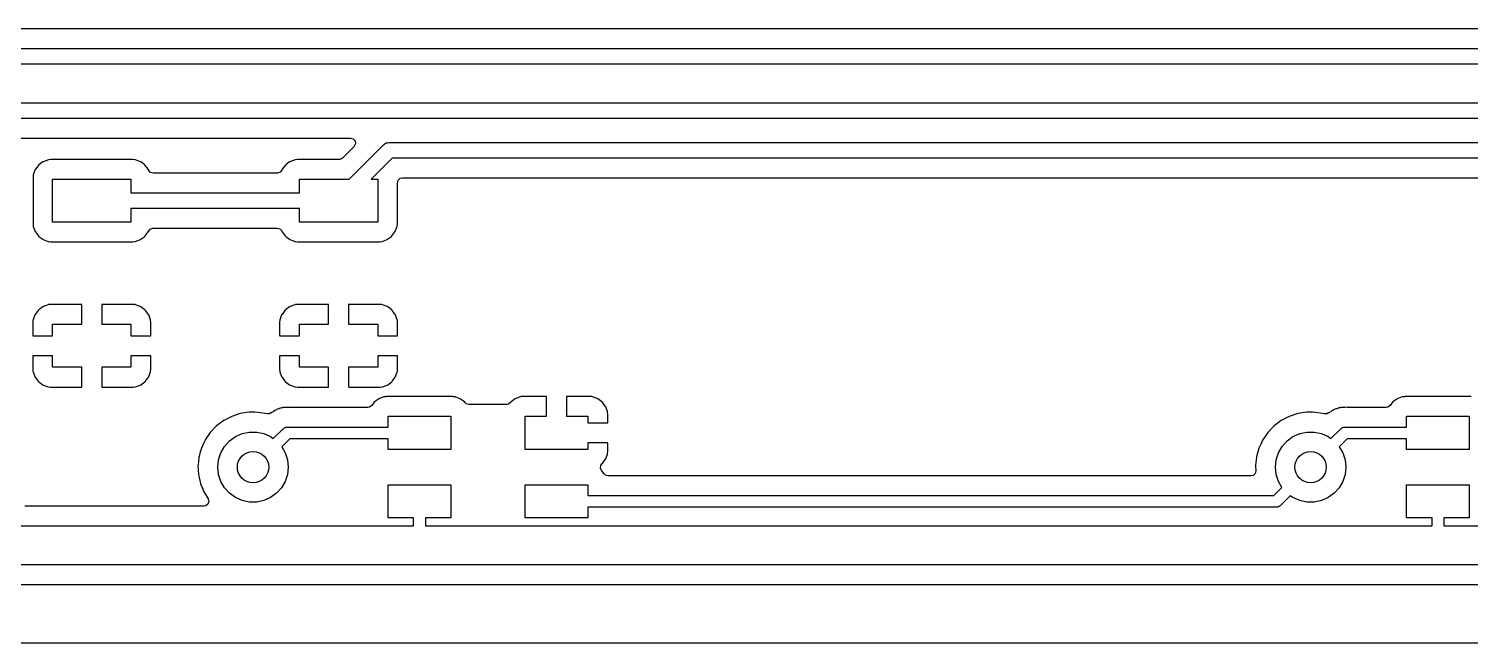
# Model space of a CAD drawing. Extents: x 1.24 to 7.5, y -5.89 to -4.14.
# Drawn here: x 3.397 to 4.845, y -5.886 to -5.268 of the extents above; entities that cross this region are included whole.
import ezdxf

# ---------------------------------------------------------------- set-up
doc = ezdxf.new("R2010")
doc.units = 0
doc.header["$MEASUREMENT"] = 0
doc.layers.add('BLACK', color=7, linetype='CONTINUOUS')

msp = doc.modelspace()

# ---------------------------------------------------------------- linework, layer by layer
at = {"layer": 'BLACK', "linetype": 'CONTINUOUS'}
for p, q in [((5.73796, -5.2677), (2.96497, -5.2677)), ((2.95476, -5.2874), (5.83036, -5.2874)), ((5.83362, -5.30315), (2.95148, -5.30315)), ((2.02697, -5.34213), (5.90926, -5.34213)), ((5.91252, -5.35787), (2.03023, -5.35787)), ((2.04045, -5.37758), (3.72007, -5.37758)), ((3.72357, -5.38605), (3.71188, -5.39774)), ((3.71859, -5.4189), (3.75306, -5.38442)), ((3.72007, -5.37758), (3.72275, -5.37837)), ((3.72275, -5.37837), (3.72458, -5.38048)), ((3.72381, -5.38579), (3.72357, -5.38605)), ((3.72498, -5.38325), (3.72381, -5.38579)), ((3.72458, -5.38048), (3.72498, -5.38325)), ((3.75306, -5.38442), (3.75418, -5.38372)), ((3.75418, -5.38372), (3.75521, -5.3829)), ((3.75521, -5.3829), (3.75565, -5.3828)), ((3.75565, -5.3828), (3.75603, -5.38256)), ((3.75603, -5.38256), (3.75734, -5.38242)), ((3.75734, -5.38242), (3.75862, -5.38213)), ((3.75862, -5.38213), (5.92926, -5.38213)), ((3.41083, -5.40165), (3.40688, -5.40461)), ((3.41111, -5.40144), (3.41083, -5.40165)), ((3.41083, -5.40165), (3.41083, -5.40165)), ((3.41639, -5.39945), (3.41111, -5.40144)), ((3.4167, -5.39942), (3.41639, -5.39945)), ((3.41867, -5.39921), (3.4167, -5.39942)), ((3.4167, -5.39942), (3.4167, -5.39942)), ((3.4188, -5.39919), (3.41867, -5.39921)), ((3.41867, -5.39921), (3.41867, -5.39921)), ((3.46005, -5.39919), (3.4188, -5.39919)), ((3.50127, -5.39919), (3.46005, -5.39919)), ((3.50141, -5.39921), (3.50127, -5.39919)), ((3.50338, -5.39942), (3.50141, -5.39921)), ((3.50141, -5.39921), (3.50141, -5.39921)), ((3.50368, -5.39945), (3.50338, -5.39942)), ((3.50338, -5.39942), (3.50338, -5.39942)), ((3.50398, -5.39956), (3.50368, -5.39945)), ((3.50545, -5.40012), (3.50398, -5.39956)), ((3.50398, -5.39956), (3.50398, -5.39956)), ((3.50897, -5.40144), (3.50545, -5.40012)), ((3.50925, -5.40165), (3.50897, -5.40144)), ((3.5132, -5.40461), (3.50925, -5.40165)), ((3.50925, -5.40165), (3.50925, -5.40165)), ((3.65886, -5.40165), (3.65491, -5.40461)), ((3.65914, -5.40144), (3.65886, -5.40165)), ((3.65886, -5.40165), (3.65886, -5.40165)), ((3.66443, -5.39945), (3.65914, -5.40144)), ((3.66474, -5.39942), (3.66443, -5.39945)), ((3.6667, -5.39921), (3.66474, -5.39942)), ((3.66474, -5.39942), (3.66474, -5.39942)), ((3.66684, -5.39919), (3.6667, -5.39921)), ((3.6667, -5.39921), (3.6667, -5.39921)), ((3.66951, -5.39919), (3.66684, -5.39919)), ((3.70837, -5.39919), (3.66951, -5.39919)), ((3.70943, -5.39908), (3.70837, -5.39919)), ((3.71188, -5.39774), (3.70943, -5.39908)), ((3.76188, -5.39787), (3.74086, -5.4189)), ((5.93252, -5.39787), (3.76188, -5.39787)), ((3.40123, -5.41462), (3.40096, -5.41703)), ((3.40096, -5.41703), (3.40096, -5.46407)), ((3.40321, -5.40934), (3.40123, -5.41462)), ((3.40342, -5.40905), (3.40321, -5.40934)), ((3.40638, -5.4051), (3.40342, -5.40905)), ((3.40342, -5.40905), (3.40342, -5.40905)), ((3.40659, -5.40482), (3.40638, -5.4051)), ((3.40688, -5.40461), (3.40659, -5.40482)), ((3.51349, -5.40482), (3.5132, -5.40461)), ((3.5137, -5.4051), (3.51349, -5.40482)), ((3.51666, -5.40905), (3.5137, -5.4051)), ((3.51687, -5.40934), (3.51666, -5.40905)), ((3.51666, -5.40905), (3.51666, -5.40905)), ((3.51703, -5.40975), (3.51687, -5.40934)), ((3.51716, -5.41007), (3.51703, -5.40975)), ((3.51899, -5.41218), (3.51716, -5.41007)), ((3.52167, -5.41297), (3.51899, -5.41218)), ((3.64644, -5.41297), (3.52167, -5.41297)), ((3.64678, -5.41296), (3.64644, -5.41297)), ((3.6494, -5.41199), (3.64678, -5.41296)), ((3.65092, -5.40997), (3.6494, -5.41199)), ((3.65095, -5.40998), (3.65092, -5.40997)), ((3.65103, -5.40982), (3.65095, -5.40998)), ((3.65108, -5.40975), (3.65103, -5.40982)), ((3.65124, -5.40934), (3.65108, -5.40975)), ((3.65145, -5.40905), (3.65124, -5.40934)), ((3.65441, -5.4051), (3.65145, -5.40905)), ((3.65145, -5.40905), (3.65145, -5.40905)), ((3.65462, -5.40482), (3.65441, -5.4051)), ((3.65491, -5.40461), (3.65462, -5.40482)), ((3.76793, -5.41986), (3.77005, -5.41803)), ((3.77005, -5.41803), (3.77211, -5.41758)), ((3.77211, -5.41758), (4.97081, -5.41758)), ((3.42067, -5.4622), (3.42067, -5.4189)), ((3.42067, -5.4189), (3.49941, -5.4189)), ((3.49941, -5.4189), (3.49941, -5.43268)), ((3.6687, -5.43268), (3.6687, -5.4189)), ((3.6687, -5.4189), (3.71859, -5.4189)), ((3.74086, -5.4189), (3.74744, -5.4189)), ((3.74744, -5.4189), (3.74744, -5.4622)), ((3.76715, -5.42254), (3.76793, -5.41986)), ((3.76715, -5.46407), (3.76715, -5.42254)), ((3.49941, -5.43268), (3.6687, -5.43268)), ((3.6687, -5.44843), (3.49941, -5.44843)), ((3.49941, -5.44843), (3.49941, -5.4622)), ((3.6687, -5.4622), (3.6687, -5.44843)), ((3.40096, -5.46407), (3.40098, -5.4642)), ((3.40098, -5.4642), (3.40098, -5.4642)), ((3.40098, -5.4642), (3.40119, -5.46615)), ((3.40119, -5.46615), (3.40123, -5.46648)), ((3.40123, -5.46648), (3.40321, -5.47176)), ((3.40321, -5.47176), (3.40342, -5.47205)), ((3.40342, -5.47205), (3.40342, -5.47205)), ((3.40342, -5.47205), (3.40638, -5.476)), ((3.40638, -5.476), (3.40659, -5.47628)), ((3.49941, -5.4622), (3.42067, -5.4622)), ((3.51349, -5.47628), (3.5137, -5.476)), ((3.5137, -5.476), (3.51666, -5.47205)), ((3.51666, -5.47205), (3.51687, -5.47176)), ((3.51666, -5.47205), (3.51666, -5.47205)), ((3.51687, -5.47176), (3.51703, -5.47135)), ((3.51703, -5.47135), (3.51708, -5.47128)), ((3.51708, -5.47128), (3.51716, -5.47112)), ((3.51716, -5.47112), (3.51719, -5.47114)), ((3.51719, -5.47114), (3.51871, -5.46911)), ((3.51871, -5.46911), (3.52133, -5.46814)), ((3.52133, -5.46814), (3.52167, -5.46813)), ((3.52167, -5.46813), (3.64644, -5.46813)), ((3.64644, -5.46813), (3.64912, -5.46892)), ((3.64912, -5.46892), (3.65095, -5.47103)), ((3.65095, -5.47103), (3.65108, -5.47135)), ((3.65108, -5.47135), (3.65124, -5.47176)), ((3.65124, -5.47176), (3.65145, -5.47205)), ((3.65145, -5.47205), (3.65145, -5.47205)), ((3.65145, -5.47205), (3.65441, -5.476)), ((3.65441, -5.476), (3.65462, -5.47628)), ((3.74744, -5.4622), (3.6687, -5.4622)), ((3.76152, -5.47628), (3.76173, -5.476)), ((3.76173, -5.476), (3.76469, -5.47205)), ((3.76469, -5.47205), (3.7649, -5.47176)), ((3.76469, -5.47205), (3.76469, -5.47205)), ((3.7649, -5.47176), (3.76671, -5.46695)), ((3.76671, -5.46695), (3.76677, -5.46677)), ((3.76677, -5.46677), (3.76688, -5.46648)), ((3.76677, -5.46677), (3.76677, -5.46677)), ((3.76688, -5.46648), (3.76692, -5.46615)), ((3.76692, -5.46615), (3.76713, -5.4642)), ((3.76713, -5.4642), (3.76715, -5.46407)), ((3.76713, -5.4642), (3.76713, -5.4642)), ((3.40659, -5.47628), (3.40688, -5.47649)), ((3.40688, -5.47649), (3.41083, -5.47945)), ((3.41083, -5.47945), (3.41083, -5.47945)), ((3.41083, -5.47945), (3.41111, -5.47967)), ((3.41111, -5.47967), (3.41463, -5.48099)), ((3.41463, -5.48099), (3.4161, -5.48154)), ((3.4161, -5.48154), (3.4161, -5.48154)), ((3.4161, -5.48154), (3.41639, -5.48165)), ((3.41639, -5.48165), (3.4167, -5.48168)), ((3.4167, -5.48168), (3.4167, -5.48168)), ((3.4167, -5.48168), (3.41867, -5.48189)), ((3.41867, -5.48189), (3.4188, -5.48191)), ((3.4188, -5.48191), (3.46003, -5.48191)), ((3.46003, -5.48191), (3.50127, -5.48191)), ((3.50127, -5.48191), (3.50141, -5.48189)), ((3.50141, -5.48189), (3.50337, -5.48168)), ((3.50141, -5.48189), (3.50141, -5.48189)), ((3.50337, -5.48168), (3.50338, -5.48168)), ((3.50338, -5.48168), (3.50368, -5.48165)), ((3.50368, -5.48165), (3.50897, -5.47967)), ((3.50897, -5.47967), (3.50925, -5.47945)), ((3.50925, -5.47945), (3.5132, -5.47649)), ((3.50925, -5.47945), (3.50925, -5.47945)), ((3.5132, -5.47649), (3.51349, -5.47628)), ((3.65462, -5.47628), (3.65491, -5.47649)), ((3.65491, -5.47649), (3.65886, -5.47945)), ((3.65886, -5.47945), (3.65886, -5.47945)), ((3.65886, -5.47945), (3.65914, -5.47967)), ((3.65914, -5.47967), (3.66266, -5.48099)), ((3.66266, -5.48099), (3.66413, -5.48154)), ((3.66413, -5.48154), (3.66413, -5.48154)), ((3.66413, -5.48154), (3.66443, -5.48165)), ((3.66443, -5.48165), (3.66474, -5.48168)), ((3.66474, -5.48168), (3.66474, -5.48168)), ((3.66474, -5.48168), (3.6667, -5.48189)), ((3.6667, -5.48189), (3.66684, -5.48191)), ((3.66684, -5.48191), (3.70806, -5.48191)), ((3.70806, -5.48191), (3.74931, -5.48191)), ((3.74931, -5.48191), (3.74944, -5.48189)), ((3.74944, -5.48189), (3.75141, -5.48168)), ((3.74944, -5.48189), (3.74944, -5.48189)), ((3.75141, -5.48168), (3.75172, -5.48165)), ((3.75141, -5.48168), (3.75141, -5.48168)), ((3.75172, -5.48165), (3.757, -5.47967)), ((3.757, -5.47967), (3.75728, -5.47945)), ((3.75728, -5.47945), (3.76123, -5.47649)), ((3.75728, -5.47945), (3.75728, -5.47945)), ((3.76123, -5.47649), (3.76152, -5.47628)), ((3.41068, -5.54745), (3.40666, -5.55046)), ((3.4113, -5.54711), (3.41068, -5.54745)), ((3.41604, -5.54534), (3.4113, -5.54711)), ((3.41664, -5.54519), (3.41604, -5.54534)), ((3.41864, -5.54498), (3.41664, -5.54519)), ((3.41891, -5.54496), (3.41864, -5.54498)), ((3.44951, -5.54496), (3.41891, -5.54496)), ((3.44981, -5.54503), (3.44951, -5.54496)), ((3.44986, -5.54507), (3.44981, -5.54503)), ((3.45004, -5.54567), (3.44986, -5.54507)), ((3.45004, -5.56496), (3.45004, -5.54567)), ((3.47011, -5.54519), (3.47004, -5.54549)), ((3.47004, -5.54549), (3.47004, -5.56496)), ((3.47015, -5.54514), (3.47011, -5.54519)), ((3.47075, -5.54496), (3.47015, -5.54514)), ((3.50117, -5.54496), (3.47075, -5.54496)), ((3.50144, -5.54498), (3.50117, -5.54496)), ((3.50344, -5.54519), (3.50144, -5.54498)), ((3.50404, -5.54534), (3.50344, -5.54519)), ((3.50878, -5.54711), (3.50404, -5.54534)), ((3.5094, -5.54745), (3.50878, -5.54711)), ((3.51341, -5.55046), (3.5094, -5.54745)), ((3.65871, -5.54745), (3.6547, -5.55046)), ((3.65933, -5.54711), (3.65871, -5.54745)), ((3.66407, -5.54534), (3.65933, -5.54711)), ((3.66467, -5.54519), (3.66407, -5.54534)), ((3.66667, -5.54498), (3.66467, -5.54519)), ((3.66694, -5.54496), (3.66667, -5.54498)), ((3.69754, -5.54496), (3.66694, -5.54496)), ((3.69784, -5.54503), (3.69754, -5.54496)), ((3.69789, -5.54507), (3.69784, -5.54503)), ((3.69807, -5.54567), (3.69789, -5.54507)), ((3.69807, -5.56496), (3.69807, -5.54567)), ((3.71814, -5.54519), (3.71807, -5.54549)), ((3.71807, -5.54549), (3.71807, -5.56496)), ((3.71818, -5.54514), (3.71814, -5.54519)), ((3.71878, -5.54496), (3.71818, -5.54514)), ((3.7492, -5.54496), (3.71878, -5.54496)), ((3.74947, -5.54498), (3.7492, -5.54496)), ((3.75147, -5.54519), (3.74947, -5.54498)), ((3.75207, -5.54534), (3.75147, -5.54519)), ((3.75681, -5.54711), (3.75207, -5.54534)), ((3.75743, -5.54745), (3.75681, -5.54711)), ((3.76145, -5.55046), (3.75743, -5.54745)), ((3.40068, -5.56293), (3.40067, -5.5632)), ((3.4009, -5.56093), (3.40068, -5.56293)), ((3.40104, -5.56033), (3.4009, -5.56093)), ((3.40282, -5.55559), (3.40104, -5.56033)), ((3.40316, -5.55497), (3.40282, -5.55559)), ((3.40617, -5.55096), (3.40316, -5.55497)), ((3.40666, -5.55046), (3.40617, -5.55096)), ((3.51391, -5.55096), (3.51341, -5.55046)), ((3.51692, -5.55497), (3.51391, -5.55096)), ((3.51726, -5.55559), (3.51692, -5.55497)), ((3.51903, -5.56033), (3.51726, -5.55559)), ((3.51918, -5.56093), (3.51903, -5.56033)), ((3.51939, -5.56293), (3.51918, -5.56093)), ((3.51941, -5.5632), (3.51939, -5.56293)), ((3.64872, -5.56293), (3.6487, -5.5632)), ((3.64893, -5.56093), (3.64872, -5.56293)), ((3.64908, -5.56033), (3.64893, -5.56093)), ((3.65085, -5.55559), (3.64908, -5.56033)), ((3.65119, -5.55497), (3.65085, -5.55559)), ((3.6542, -5.55096), (3.65119, -5.55497)), ((3.6547, -5.55046), (3.6542, -5.55096)), ((3.76194, -5.55096), (3.76145, -5.55046)), ((3.76495, -5.55497), (3.76194, -5.55096)), ((3.76529, -5.55559), (3.76495, -5.55497)), ((3.76707, -5.56033), (3.76529, -5.55559)), ((3.76721, -5.56093), (3.76707, -5.56033)), ((3.76743, -5.56293), (3.76721, -5.56093)), ((3.76744, -5.5632), (3.76743, -5.56293)), ((3.40067, -5.5632), (3.40067, -5.5759)), ((3.40067, -5.5759), (3.40085, -5.5765)), ((3.40085, -5.5765), (3.4009, -5.57655)), ((3.4009, -5.57655), (3.4012, -5.57661)), ((3.4012, -5.57661), (3.42067, -5.57661)), ((3.42067, -5.57661), (3.42067, -5.56496)), ((3.42067, -5.56496), (3.45004, -5.56496)), ((3.47004, -5.56496), (3.49941, -5.56496)), ((3.49941, -5.56496), (3.49941, -5.57661)), ((3.49941, -5.57661), (3.5187, -5.57661)), ((3.5187, -5.57661), (3.5193, -5.57644)), ((3.5193, -5.57644), (3.51934, -5.57638)), ((3.51934, -5.57638), (3.51941, -5.57608)), ((3.51941, -5.57608), (3.51941, -5.5632)), ((3.6487, -5.5632), (3.6487, -5.5759)), ((3.6487, -5.5759), (3.64888, -5.5765)), ((3.64888, -5.5765), (3.64893, -5.57655)), ((3.64893, -5.57655), (3.64923, -5.57661)), ((3.64923, -5.57661), (3.6687, -5.57661)), ((3.6687, -5.57661), (3.6687, -5.56496)), ((3.6687, -5.56496), (3.69807, -5.56496)), ((3.71807, -5.56496), (3.74744, -5.56496)), ((3.74744, -5.56496), (3.74744, -5.57661)), ((3.74744, -5.57661), (3.76673, -5.57661)), ((3.76673, -5.57661), (3.76733, -5.57644)), ((3.76733, -5.57644), (3.76738, -5.57638)), ((3.76738, -5.57638), (3.76744, -5.57608)), ((3.76744, -5.57608), (3.76744, -5.5632)), ((3.40074, -5.59685), (3.40067, -5.59715)), ((3.40067, -5.59715), (3.40067, -5.61003)), ((3.40078, -5.59679), (3.40074, -5.59685)), ((3.40138, -5.59661), (3.40078, -5.59679)), ((3.42067, -5.59661), (3.40138, -5.59661)), ((3.42067, -5.60827), (3.42067, -5.59661)), ((3.51888, -5.59661), (3.49941, -5.59661)), ((3.49941, -5.59661), (3.49941, -5.60827)), ((3.51918, -5.59668), (3.51888, -5.59661)), ((3.51923, -5.59673), (3.51918, -5.59668)), ((3.51941, -5.59733), (3.51923, -5.59673)), ((3.51941, -5.61003), (3.51941, -5.59733)), ((3.64877, -5.59685), (3.6487, -5.59715)), ((3.6487, -5.59715), (3.6487, -5.61003)), ((3.64881, -5.59679), (3.64877, -5.59685)), ((3.64941, -5.59661), (3.64881, -5.59679)), ((3.6687, -5.59661), (3.64941, -5.59661)), ((3.6687, -5.60827), (3.6687, -5.59661)), ((3.76691, -5.59661), (3.74744, -5.59661)), ((3.74744, -5.59661), (3.74744, -5.60827)), ((3.76721, -5.59668), (3.76691, -5.59661)), ((3.76726, -5.59673), (3.76721, -5.59668)), ((3.76744, -5.59733), (3.76726, -5.59673)), ((3.76744, -5.61003), (3.76744, -5.59733)), ((3.40067, -5.61003), (3.40068, -5.61029)), ((3.40068, -5.61029), (3.4009, -5.6123)), ((3.4009, -5.6123), (3.40104, -5.6129)), ((3.40104, -5.6129), (3.40282, -5.61764)), ((3.40282, -5.61764), (3.40316, -5.61825)), ((3.40316, -5.61825), (3.40617, -5.62227)), ((3.45004, -5.60827), (3.42067, -5.60827)), ((3.45004, -5.62773), (3.45004, -5.60827)), ((3.49941, -5.60827), (3.47004, -5.60827)), ((3.47004, -5.60827), (3.47004, -5.62755)), ((3.51391, -5.62227), (3.51692, -5.61825)), ((3.51692, -5.61825), (3.51726, -5.61764)), ((3.51726, -5.61764), (3.51903, -5.6129)), ((3.51903, -5.6129), (3.51918, -5.6123)), ((3.51918, -5.6123), (3.51939, -5.61029)), ((3.51939, -5.61029), (3.51941, -5.61003)), ((3.6487, -5.61003), (3.64872, -5.61029)), ((3.64872, -5.61029), (3.64893, -5.6123)), ((3.64893, -5.6123), (3.64908, -5.6129)), ((3.64908, -5.6129), (3.65085, -5.61764)), ((3.65085, -5.61764), (3.65119, -5.61825)), ((3.65119, -5.61825), (3.6542, -5.62227)), ((3.69807, -5.60827), (3.6687, -5.60827)), ((3.69807, -5.62773), (3.69807, -5.60827)), ((3.74744, -5.60827), (3.71807, -5.60827)), ((3.71807, -5.60827), (3.71807, -5.62755)), ((3.76194, -5.62227), (3.76495, -5.61825)), ((3.76495, -5.61825), (3.76529, -5.61764)), ((3.76529, -5.61764), (3.76707, -5.6129)), ((3.76707, -5.6129), (3.76721, -5.6123)), ((3.76721, -5.6123), (3.76743, -5.61029)), ((3.76743, -5.61029), (3.76744, -5.61003)), ((3.40617, -5.62227), (3.40666, -5.62277)), ((3.40666, -5.62277), (3.41068, -5.62578)), ((3.41068, -5.62578), (3.4113, -5.62612)), ((3.4113, -5.62612), (3.41604, -5.62789)), ((3.41604, -5.62789), (3.41664, -5.62804)), ((3.41664, -5.62804), (3.41864, -5.62825)), ((3.41864, -5.62825), (3.41891, -5.62827)), ((3.41891, -5.62827), (3.44933, -5.62827)), ((3.44933, -5.62827), (3.44993, -5.62809)), ((3.44993, -5.62809), (3.44997, -5.62804)), ((3.44997, -5.62804), (3.45004, -5.62773)), ((3.47004, -5.62755), (3.47022, -5.62815)), ((3.47022, -5.62815), (3.47027, -5.6282)), ((3.47027, -5.6282), (3.47057, -5.62827)), ((3.47057, -5.62827), (3.50117, -5.62827)), ((3.50117, -5.62827), (3.50144, -5.62825)), ((3.50144, -5.62825), (3.50344, -5.62804)), ((3.50344, -5.62804), (3.50404, -5.62789)), ((3.50404, -5.62789), (3.50878, -5.62612)), ((3.50878, -5.62612), (3.5094, -5.62578)), ((3.5094, -5.62578), (3.51341, -5.62277)), ((3.51341, -5.62277), (3.51391, -5.62227)), ((3.6542, -5.62227), (3.6547, -5.62277)), ((3.6547, -5.62277), (3.65871, -5.62578)), ((3.65871, -5.62578), (3.65933, -5.62612)), ((3.65933, -5.62612), (3.66407, -5.62789)), ((3.66407, -5.62789), (3.66467, -5.62804)), ((3.66467, -5.62804), (3.66667, -5.62825)), ((3.66667, -5.62825), (3.66694, -5.62827)), ((3.66694, -5.62827), (3.69736, -5.62827)), ((3.69736, -5.62827), (3.69796, -5.62809)), ((3.69796, -5.62809), (3.69801, -5.62804)), ((3.69801, -5.62804), (3.69807, -5.62773)), ((3.71807, -5.62755), (3.71825, -5.62815)), ((3.71825, -5.62815), (3.7183, -5.6282)), ((3.7183, -5.6282), (3.7186, -5.62827)), ((3.7186, -5.62827), (3.7492, -5.62827)), ((3.7492, -5.62827), (3.74947, -5.62825)), ((3.74947, -5.62825), (3.75147, -5.62804)), ((3.75147, -5.62804), (3.75207, -5.62789)), ((3.75207, -5.62789), (3.75681, -5.62612)), ((3.75681, -5.62612), (3.75743, -5.62578)), ((3.75743, -5.62578), (3.76145, -5.62277)), ((3.76145, -5.62277), (3.76194, -5.62227)), ((3.64841, -5.64987), (3.64797, -5.65002)), ((3.64938, -5.64949), (3.64841, -5.64987)), ((3.64841, -5.64987), (3.64841, -5.64987)), ((3.64979, -5.64932), (3.64938, -5.64949)), ((3.65008, -5.64921), (3.64979, -5.64932)), ((3.64979, -5.64932), (3.64979, -5.64932)), ((3.6509, -5.64911), (3.65008, -5.64921)), ((3.65166, -5.64895), (3.6509, -5.64911)), ((3.65216, -5.6488), (3.65166, -5.64895)), ((3.65246, -5.64872), (3.65216, -5.6488)), ((3.65216, -5.6488), (3.65216, -5.6488)), ((3.65425, -5.64866), (3.65246, -5.64872)), ((3.65472, -5.64862), (3.65425, -5.64866)), ((3.65488, -5.6486), (3.65472, -5.64862)), ((3.65602, -5.6486), (3.65488, -5.6486)), ((3.65617, -5.6486), (3.65602, -5.6486)), ((3.65861, -5.64852), (3.65617, -5.6486)), ((3.65893, -5.64851), (3.65861, -5.64852)), ((3.65923, -5.64858), (3.65893, -5.64851)), ((3.65969, -5.6486), (3.65923, -5.64858)), ((3.73742, -5.6486), (3.65969, -5.6486)), ((3.73915, -5.64829), (3.73742, -5.6486)), ((3.74139, -5.64662), (3.73915, -5.64829)), ((3.7438, -5.6434), (3.74139, -5.64662)), ((3.74508, -5.64244), (3.7438, -5.6434)), ((3.74803, -5.64023), (3.74508, -5.64244)), ((3.74831, -5.64002), (3.74803, -5.64023)), ((3.74803, -5.64023), (3.74803, -5.64023)), ((3.7536, -5.63804), (3.74831, -5.64002)), ((3.75391, -5.638), (3.7536, -5.63804)), ((3.75587, -5.63779), (3.75391, -5.638)), ((3.75391, -5.638), (3.75391, -5.638)), ((3.75588, -5.63779), (3.75587, -5.63779)), ((3.75601, -5.63778), (3.75588, -5.63779)), ((3.78937, -5.63778), (3.75601, -5.63778)), ((3.82273, -5.63778), (3.78937, -5.63778)), ((3.82287, -5.63779), (3.82273, -5.63778)), ((3.82483, -5.638), (3.82287, -5.63779)), ((3.82287, -5.63779), (3.82287, -5.63779)), ((3.82514, -5.63804), (3.82483, -5.638)), ((3.82483, -5.638), (3.82483, -5.638)), ((3.82543, -5.63815), (3.82514, -5.63804)), ((3.82691, -5.6387), (3.82543, -5.63815)), ((3.82543, -5.63815), (3.82543, -5.63815)), ((3.83043, -5.64002), (3.82691, -5.6387)), ((3.83071, -5.64023), (3.83043, -5.64002)), ((3.83366, -5.64244), (3.83071, -5.64023)), ((3.83071, -5.64023), (3.83071, -5.64023)), ((3.83494, -5.6434), (3.83366, -5.64244)), ((3.83515, -5.64369), (3.83494, -5.6434)), ((3.8354, -5.64394), (3.83515, -5.64369)), ((3.83541, -5.64393), (3.8354, -5.64394)), ((3.83644, -5.64488), (3.83541, -5.64393)), ((3.83912, -5.64567), (3.83644, -5.64488)), ((3.87704, -5.64567), (3.83912, -5.64567)), ((3.87878, -5.64536), (3.87704, -5.64567)), ((3.88101, -5.64368), (3.87878, -5.64536)), ((3.88117, -5.64348), (3.88101, -5.64368)), ((3.88166, -5.64298), (3.88117, -5.64348)), ((3.88568, -5.63997), (3.88166, -5.64298)), ((3.8863, -5.63963), (3.88568, -5.63997)), ((3.89104, -5.63786), (3.8863, -5.63963)), ((3.89164, -5.63771), (3.89104, -5.63786)), ((3.89364, -5.63749), (3.89164, -5.63771)), ((3.89391, -5.63748), (3.89364, -5.63749)), ((3.91663, -5.63748), (3.89391, -5.63748)), ((3.91693, -5.63755), (3.91663, -5.63748)), ((3.91699, -5.63759), (3.91693, -5.63755)), ((3.91717, -5.63819), (3.91699, -5.63759)), ((3.91717, -5.65748), (3.91717, -5.63819)), ((3.93723, -5.63771), (3.93717, -5.63801)), ((3.93717, -5.63801), (3.93717, -5.65748)), ((3.93728, -5.63766), (3.93723, -5.63771)), ((3.93788, -5.63748), (3.93728, -5.63766)), ((3.96042, -5.63748), (3.93788, -5.63748)), ((3.96069, -5.63749), (3.96042, -5.63748)), ((3.96269, -5.63771), (3.96069, -5.63749)), ((3.96329, -5.63786), (3.96269, -5.63771)), ((3.96803, -5.63963), (3.96329, -5.63786)), ((3.96865, -5.63997), (3.96803, -5.63963)), ((3.97267, -5.64298), (3.96865, -5.63997)), ((3.97316, -5.64348), (3.97267, -5.64298)), ((3.97617, -5.64749), (3.97316, -5.64348)), ((3.97651, -5.64811), (3.97617, -5.64749)), ((3.97829, -5.65285), (3.97651, -5.64811)), ((4.7114, -5.64987), (4.71096, -5.65002)), ((4.71278, -5.64932), (4.7114, -5.64987)), ((4.71307, -5.64921), (4.71278, -5.64932)), ((4.71278, -5.64932), (4.71278, -5.64932)), ((4.71338, -5.64917), (4.71307, -5.64921)), ((4.71375, -5.64912), (4.71338, -5.64917)), ((4.71338, -5.64917), (4.71338, -5.64917)), ((4.71389, -5.64911), (4.71375, -5.64912)), ((4.71465, -5.64895), (4.71389, -5.64911)), ((4.71545, -5.64872), (4.71465, -5.64895)), ((4.71724, -5.64866), (4.71545, -5.64872)), ((4.71771, -5.64862), (4.71724, -5.64866)), ((4.71788, -5.6486), (4.71771, -5.64862)), ((4.71901, -5.6486), (4.71788, -5.6486)), ((4.71916, -5.6486), (4.71901, -5.6486)), ((4.71975, -5.64858), (4.71916, -5.6486)), ((4.72192, -5.64851), (4.71975, -5.64858)), ((4.72222, -5.64858), (4.72192, -5.64851)), ((4.72268, -5.6486), (4.72222, -5.64858)), ((4.76104, -5.6486), (4.72268, -5.6486)), ((4.76277, -5.64829), (4.76104, -5.6486)), ((4.76501, -5.64662), (4.76277, -5.64829)), ((4.76742, -5.6434), (4.76501, -5.64662)), ((4.7687, -5.64244), (4.76742, -5.6434)), ((4.77165, -5.64023), (4.7687, -5.64244)), ((4.77194, -5.64002), (4.77165, -5.64023)), ((4.77165, -5.64023), (4.77165, -5.64023)), ((4.77722, -5.63804), (4.77194, -5.64002)), ((4.77753, -5.638), (4.77722, -5.63804)), ((4.7795, -5.63779), (4.77753, -5.638)), ((4.77753, -5.638), (4.77753, -5.638)), ((4.77963, -5.63778), (4.7795, -5.63779)), ((4.7795, -5.63779), (4.7795, -5.63779)), ((4.813, -5.63778), (4.77963, -5.63778)), ((4.84635, -5.63778), (4.813, -5.63778)), ((3.59256, -5.66184), (3.58531, -5.66729)), ((3.60061, -5.65766), (3.59256, -5.66184)), ((3.60923, -5.65484), (3.60061, -5.65766)), ((3.61819, -5.65347), (3.60923, -5.65484)), ((3.61839, -5.65347), (3.61819, -5.65347)), ((3.62385, -5.65354), (3.61839, -5.65347)), ((3.61839, -5.65347), (3.61839, -5.65347)), ((3.62725, -5.65358), (3.62385, -5.65354)), ((3.63618, -5.65517), (3.62725, -5.65358)), ((3.63619, -5.65512), (3.63618, -5.65517)), ((3.63821, -5.65516), (3.63619, -5.65512)), ((3.64012, -5.65412), (3.63821, -5.65516)), ((3.64021, -5.65423), (3.64012, -5.65412)), ((3.64045, -5.65404), (3.64021, -5.65423)), ((3.64067, -5.65382), (3.64045, -5.65404)), ((3.64094, -5.65366), (3.64067, -5.65382)), ((3.64222, -5.6529), (3.64094, -5.65366)), ((3.64094, -5.65366), (3.64094, -5.65366)), ((3.64261, -5.65265), (3.64222, -5.6529)), ((3.64406, -5.65159), (3.64261, -5.65265)), ((3.64483, -5.65129), (3.64406, -5.65159)), ((3.64553, -5.65094), (3.64483, -5.65129)), ((3.64624, -5.65052), (3.64553, -5.65094)), ((3.64797, -5.65002), (3.64624, -5.65052)), ((3.75787, -5.66831), (3.75787, -5.65748)), ((3.75787, -5.65748), (3.82087, -5.65748)), ((3.82087, -5.65748), (3.82087, -5.69094)), ((3.89567, -5.69094), (3.89567, -5.65748)), ((3.89567, -5.65748), (3.91717, -5.65748)), ((3.93717, -5.65748), (3.95866, -5.65748)), ((3.95866, -5.65748), (3.95866, -5.66421)), ((3.95866, -5.66421), (3.97795, -5.66421)), ((3.97795, -5.66421), (3.97855, -5.66404)), ((3.97843, -5.65345), (3.97829, -5.65285)), ((3.97865, -5.65545), (3.97843, -5.65345)), ((3.97855, -5.66404), (3.9786, -5.66398)), ((3.9786, -5.66398), (3.97866, -5.66368)), ((3.97866, -5.65572), (3.97865, -5.65545)), ((3.97866, -5.66368), (3.97866, -5.65572)), ((4.65556, -5.66184), (4.64831, -5.66729)), ((4.6636, -5.65766), (4.65556, -5.66184)), ((4.67222, -5.65484), (4.6636, -5.65766)), ((4.68118, -5.65347), (4.67222, -5.65484)), ((4.68138, -5.65347), (4.68118, -5.65347)), ((4.68684, -5.65354), (4.68138, -5.65347)), ((4.68138, -5.65347), (4.68138, -5.65347)), ((4.69025, -5.65358), (4.68684, -5.65354)), ((4.69917, -5.65517), (4.69025, -5.65358)), ((4.69918, -5.65512), (4.69917, -5.65517)), ((4.70121, -5.65516), (4.69918, -5.65512)), ((4.70312, -5.65412), (4.70121, -5.65516)), ((4.7032, -5.65423), (4.70312, -5.65412)), ((4.70345, -5.65404), (4.7032, -5.65423)), ((4.70367, -5.65382), (4.70345, -5.65404)), ((4.70521, -5.6529), (4.70367, -5.65382)), ((4.7056, -5.65265), (4.70521, -5.6529)), ((4.7068, -5.65178), (4.7056, -5.65265)), ((4.70705, -5.65159), (4.7068, -5.65178)), ((4.70734, -5.65148), (4.70705, -5.65159)), ((4.70782, -5.65129), (4.70734, -5.65148)), ((4.70852, -5.65094), (4.70782, -5.65129)), ((4.70897, -5.65068), (4.70852, -5.65094)), ((4.70924, -5.65052), (4.70897, -5.65068)), ((4.70897, -5.65068), (4.70897, -5.65068)), ((4.71096, -5.65002), (4.70924, -5.65052)), ((4.71096, -5.65002), (4.71096, -5.65002)), ((4.7815, -5.66831), (4.7815, -5.65748)), ((4.7815, -5.65748), (4.84449, -5.65748)), ((4.84449, -5.65748), (4.84449, -5.69094)), ((3.57905, -5.67384), (3.57394, -5.68133)), ((3.58531, -5.66729), (3.57905, -5.67384)), ((3.59834, -5.68233), (3.60433, -5.67798)), ((3.60433, -5.67798), (3.6111, -5.67496)), ((3.6111, -5.67496), (3.61834, -5.67342)), ((3.61834, -5.67342), (3.62575, -5.67342)), ((3.62575, -5.67342), (3.633, -5.67496)), ((3.633, -5.67496), (3.63976, -5.67798)), ((3.63976, -5.67798), (3.64244, -5.67992)), ((3.64244, -5.67992), (3.65232, -5.67004)), ((3.65232, -5.67004), (3.65299, -5.66965)), ((3.65299, -5.66965), (3.65354, -5.6691)), ((3.65354, -5.6691), (3.65429, -5.6689)), ((3.65429, -5.6689), (3.65497, -5.66851)), ((3.65497, -5.66851), (3.65575, -5.66851)), ((3.65575, -5.66851), (3.6565, -5.66831)), ((3.6565, -5.66831), (3.75787, -5.66831)), ((4.64204, -5.67384), (4.63693, -5.68133)), ((4.64831, -5.66729), (4.64204, -5.67384)), ((4.66133, -5.68233), (4.66732, -5.67798)), ((4.66732, -5.67798), (4.67409, -5.67496)), ((4.67409, -5.67496), (4.68134, -5.67342)), ((4.68134, -5.67342), (4.68874, -5.67342)), ((4.68874, -5.67342), (4.69599, -5.67496)), ((4.69599, -5.67496), (4.70276, -5.67798)), ((4.70276, -5.67798), (4.70543, -5.67992)), ((4.70543, -5.67992), (4.71531, -5.67004)), ((4.71531, -5.67004), (4.71599, -5.66965)), ((4.71599, -5.66965), (4.71654, -5.6691)), ((4.71654, -5.6691), (4.71729, -5.6689)), ((4.71729, -5.6689), (4.71796, -5.66851)), ((4.71796, -5.66851), (4.71874, -5.66851)), ((4.71874, -5.66851), (4.71949, -5.66831)), ((4.71949, -5.66831), (4.7815, -5.66831)), ((3.57012, -5.68956), (3.56872, -5.69463)), ((3.57227, -5.68493), (3.57012, -5.68956)), ((3.57386, -5.68152), (3.57227, -5.68493)), ((3.57394, -5.68133), (3.57386, -5.68152)), ((3.57386, -5.68152), (3.57386, -5.68152)), ((3.58968, -5.69425), (3.59338, -5.68783)), ((3.59338, -5.68783), (3.59834, -5.68233)), ((3.65894, -5.68012), (3.6509, -5.68816)), ((3.6509, -5.68816), (3.65442, -5.69425)), ((3.75787, -5.68012), (3.65894, -5.68012)), ((3.75787, -5.69094), (3.75787, -5.68012)), ((3.82087, -5.69094), (3.75787, -5.69094)), ((3.95866, -5.69094), (3.89567, -5.69094)), ((3.97813, -5.68421), (3.95866, -5.68421)), ((3.95866, -5.68421), (3.95866, -5.69094)), ((3.97843, -5.68428), (3.97813, -5.68421)), ((3.97849, -5.68433), (3.97843, -5.68428)), ((3.97843, -5.69497), (3.97865, -5.69297)), ((3.97866, -5.68493), (3.97849, -5.68433)), ((3.97865, -5.69297), (3.97866, -5.6927)), ((3.97866, -5.6927), (3.97866, -5.68493)), ((4.63312, -5.68956), (4.63171, -5.69463)), ((4.63527, -5.68493), (4.63312, -5.68956)), ((4.63685, -5.68152), (4.63527, -5.68493)), ((4.63693, -5.68133), (4.63685, -5.68152)), ((4.63685, -5.68152), (4.63685, -5.68152)), ((4.65267, -5.69425), (4.65637, -5.68783)), ((4.65637, -5.68783), (4.66133, -5.68233)), ((4.72193, -5.68012), (4.71389, -5.68816)), ((4.71389, -5.68816), (4.71741, -5.69425)), ((4.7815, -5.68012), (4.72193, -5.68012)), ((4.7815, -5.69094), (4.7815, -5.68012)), ((4.84449, -5.69094), (4.7815, -5.69094)), ((3.56681, -5.70667), (3.56674, -5.70731)), ((3.56674, -5.70731), (3.56675, -5.70751)), ((3.56675, -5.70751), (3.56675, -5.70751)), ((3.56675, -5.70751), (3.56696, -5.71123)), ((3.56768, -5.6985), (3.56681, -5.70667)), ((3.5677, -5.69829), (3.56768, -5.6985)), ((3.56779, -5.69798), (3.5677, -5.69829)), ((3.56872, -5.69463), (3.56779, -5.69798)), ((3.58661, -5.70866), (3.58739, -5.70129)), ((3.58739, -5.70129), (3.58968, -5.69425)), ((3.65442, -5.69425), (3.65671, -5.70129)), ((3.65671, -5.70129), (3.65748, -5.70866)), ((3.97141, -5.70993), (3.97161, -5.70714)), ((3.97161, -5.70714), (3.97275, -5.70536)), ((3.97275, -5.70536), (3.97316, -5.70495)), ((3.97316, -5.70495), (3.97617, -5.70093)), ((3.97617, -5.70093), (3.97651, -5.70032)), ((3.97651, -5.70032), (3.97829, -5.69558)), ((3.97829, -5.69558), (3.97843, -5.69497)), ((4.6298, -5.70667), (4.62973, -5.70731)), ((4.62973, -5.70731), (4.62974, -5.70751)), ((4.62974, -5.70751), (4.62974, -5.70751)), ((4.62974, -5.70751), (4.63001, -5.71225)), ((4.63067, -5.6985), (4.6298, -5.70667)), ((4.63069, -5.69829), (4.63067, -5.6985)), ((4.63078, -5.69798), (4.63069, -5.69829)), ((4.63171, -5.69463), (4.63078, -5.69798)), ((4.64961, -5.70866), (4.65038, -5.70129)), ((4.65038, -5.70129), (4.65267, -5.69425)), ((4.71741, -5.69425), (4.7197, -5.70129)), ((4.7197, -5.70129), (4.72047, -5.70866)), ((3.56696, -5.71123), (3.56726, -5.71636)), ((3.56726, -5.71636), (3.5673, -5.71656)), ((3.5673, -5.71656), (3.5673, -5.71656)), ((3.5673, -5.71656), (3.56816, -5.72035)), ((3.56816, -5.72035), (3.56925, -5.72521)), ((3.58739, -5.71603), (3.58661, -5.70866)), ((3.58968, -5.72307), (3.58739, -5.71603)), ((3.65671, -5.71603), (3.65442, -5.72307)), ((3.65748, -5.70866), (3.65671, -5.71603)), ((3.97268, -5.71226), (3.97141, -5.70993)), ((3.97274, -5.7123), (3.97268, -5.71226)), ((3.97515, -5.71551), (3.97274, -5.7123)), ((3.97643, -5.71671), (3.97515, -5.71551)), ((3.97912, -5.7175), (3.97643, -5.71671)), ((4.62506, -5.7175), (3.97912, -5.7175)), ((4.62738, -5.71693), (4.62506, -5.7175)), ((4.62938, -5.71498), (4.62738, -5.71693)), ((4.63001, -5.71225), (4.62938, -5.71498)), ((4.65038, -5.71603), (4.64961, -5.70866)), ((4.65267, -5.72307), (4.65038, -5.71603)), ((4.7197, -5.71603), (4.71741, -5.72307)), ((4.72047, -5.70866), (4.7197, -5.71603)), ((3.56925, -5.72521), (3.56933, -5.72539)), ((3.56933, -5.72539), (3.56933, -5.72539)), ((3.56933, -5.72539), (3.5708, -5.72903)), ((3.5708, -5.72903), (3.57266, -5.73361)), ((3.57266, -5.73361), (3.57494, -5.73732)), ((3.59338, -5.72949), (3.58968, -5.72307)), ((3.59834, -5.73499), (3.59338, -5.72949)), ((3.60433, -5.73935), (3.59834, -5.73499)), ((3.64576, -5.73499), (3.63976, -5.73935)), ((3.65071, -5.72949), (3.64576, -5.73499)), ((3.65442, -5.72307), (3.65071, -5.72949)), ((3.75787, -5.75984), (3.75787, -5.72638)), ((3.75787, -5.72638), (3.82087, -5.72638)), ((3.82087, -5.72638), (3.82087, -5.75984)), ((3.89567, -5.75984), (3.89567, -5.72638)), ((3.89567, -5.72638), (3.95866, -5.72638)), ((3.95866, -5.72638), (3.95866, -5.7372)), ((4.64814, -5.7372), (4.65619, -5.72916)), ((4.65619, -5.72916), (4.65267, -5.72307)), ((4.70875, -5.73499), (4.70276, -5.73935)), ((4.71371, -5.72949), (4.70875, -5.73499)), ((4.71741, -5.72307), (4.71371, -5.72949)), ((4.7815, -5.75984), (4.7815, -5.72638)), ((4.7815, -5.72638), (4.84449, -5.72638)), ((4.84449, -5.72638), (4.84449, -5.75984)), ((3.57262, -5.74799), (3.39278, -5.74799)), ((3.57458, -5.74759), (3.57262, -5.74799)), ((3.57674, -5.7458), (3.57458, -5.74759)), ((3.57494, -5.73732), (3.57685, -5.74044)), ((3.57758, -5.74314), (3.57674, -5.7458)), ((3.57685, -5.74044), (3.57758, -5.74314)), ((3.6111, -5.74236), (3.60433, -5.73935)), ((3.61834, -5.7439), (3.6111, -5.74236)), ((3.62575, -5.7439), (3.61834, -5.7439)), ((3.633, -5.74236), (3.62575, -5.7439)), ((3.63976, -5.73935), (3.633, -5.74236)), ((3.95866, -5.7372), (4.64814, -5.7372)), ((4.65059, -5.74902), (3.95866, -5.74902)), ((3.95866, -5.74902), (3.95866, -5.75984)), ((4.65134, -5.74881), (4.65059, -5.74902)), ((4.65212, -5.74881), (4.65134, -5.74881)), ((4.65279, -5.74843), (4.65212, -5.74881)), ((4.65354, -5.74822), (4.65279, -5.74843)), ((4.65409, -5.74767), (4.65354, -5.74822)), ((4.65477, -5.74729), (4.65409, -5.74767)), ((4.66465, -5.7374), (4.65477, -5.74729)), ((4.66732, -5.73935), (4.66465, -5.7374)), ((4.67409, -5.74236), (4.66732, -5.73935)), ((4.68134, -5.7439), (4.67409, -5.74236)), ((4.68874, -5.7439), (4.68134, -5.7439)), ((4.69599, -5.74236), (4.68874, -5.7439)), ((4.70276, -5.73935), (4.69599, -5.74236)), ((3.78346, -5.75984), (3.75787, -5.75984)), ((3.78346, -5.7677), (3.78346, -5.75984)), ((3.82087, -5.75984), (3.79528, -5.75984)), ((3.79528, -5.75984), (3.79528, -5.7677)), ((3.95866, -5.75984), (3.89567, -5.75984)), ((4.80709, -5.75984), (4.7815, -5.75984)), ((4.80709, -5.7677), (4.80709, -5.75984)), ((4.84449, -5.75984), (4.8189, -5.75984)), ((4.8189, -5.75984), (4.8189, -5.7677)), ((3.21699, -5.7677), (3.78346, -5.7677)), ((3.79528, -5.7677), (4.80709, -5.7677)), ((4.8189, -5.7677), (5.35827, -5.7677)), ((6.87008, -5.80707), (1.5036, -5.80707)), ((1.5064, -5.82677), (6.86835, -5.82677)), ((7.49502, -5.88581), (1.24514, -5.88581))]:
    msp.add_line(p, q, dxfattribs=at)
at = {"layer": 'BLACK'}
for centre in [(3.62205, -5.70866), (4.68504, -5.70866)]:
    msp.add_circle(centre, 0.01575, dxfattribs=at)

doc.saveas('drawing.dxf')
